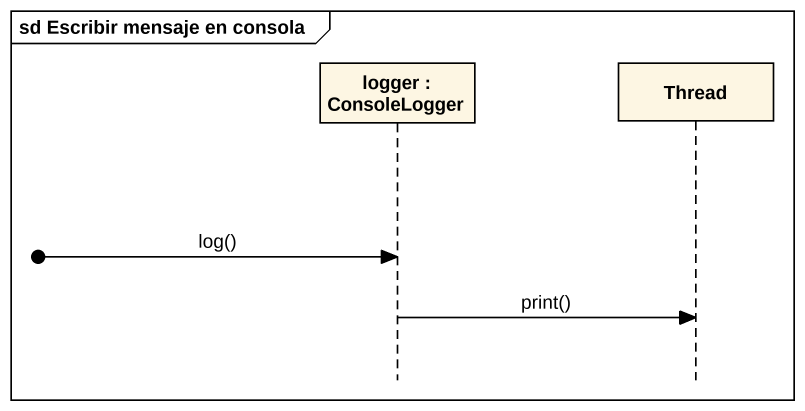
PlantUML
@startuml
mainframe sd Escribir mensaje en consola
hide footbox
participant "logger : ConsoleLogger" as logger
participant Thread

[o-> logger : log()
logger -> Thread : print()
@enduml
